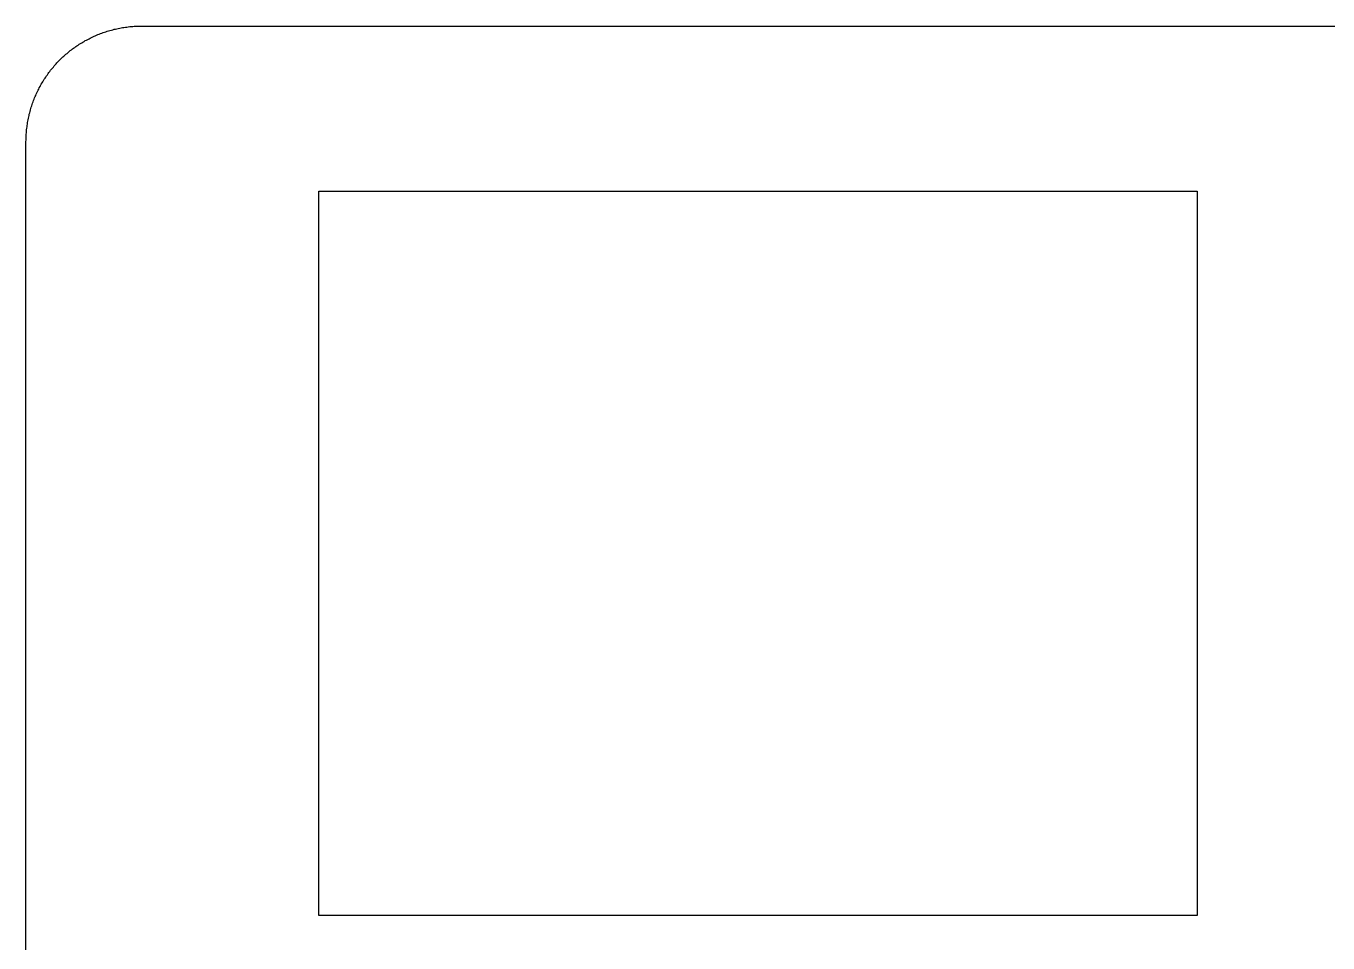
# Model space of a CAD drawing. Header units: millimetres. Extents: x 64 to 402, y 90 to 328.
# Drawn here: x 64.1 to 233.1, y 208.7 to 327.7 of the extents above; entities that cross this region are included whole.
import ezdxf

# ---------------------------------------------------------------- set-up
doc = ezdxf.new("R2010")
doc.units = ezdxf.units.MM
doc.layers.get('0').update_dxf_attribs({"linetype": 'CONTINUOUS', "true_color": 0x000000})

msp = doc.modelspace()

# ---------------------------------------------------------------- linework, layer by layer
at = {"color": 7, "linetype": 'CONTINUOUS', "true_color": 0x000000}
for points in [[(64.12, 312.74), (64.13, 312.94), (64.13, 313.13), (64.14, 313.32), (64.14, 313.52), (64.16, 313.71), (64.17, 313.9), (64.18, 314.09), (64.2, 314.28), (64.22, 314.47), (64.25, 314.66), (64.27, 314.84), (64.3, 315.03), (64.33, 315.22), (64.36, 315.4), (64.39, 315.58), (64.43, 315.77), (64.47, 315.95), (64.51, 316.13), (64.55, 316.31), (64.6, 316.49), (64.64, 316.67), (64.69, 316.85), (64.75, 317.03), (64.8, 317.21), (64.86, 317.38), (64.91, 317.56), (64.97, 317.73), (65.04, 317.9), (65.1, 318.07), (65.17, 318.25), (65.23, 318.41), (65.3, 318.58), (65.38, 318.75), (65.45, 318.92), (65.53, 319.08), (65.6, 319.25), (65.68, 319.41), (65.77, 319.57), (65.85, 319.73), (65.94, 319.89), (66.02, 320.05), (66.11, 320.21), (66.2, 320.37), (66.3, 320.52), (66.39, 320.68), (66.49, 320.83), (66.59, 320.98), (66.69, 321.13), (66.79, 321.28), (66.89, 321.43), (67, 321.57), (67.1, 321.72), (67.21, 321.86), (67.32, 322.01), (67.44, 322.15), (67.55, 322.29), (67.67, 322.42), (67.78, 322.56), (67.9, 322.7), (68.02, 322.83), (68.14, 322.96), (68.27, 323.09), (68.39, 323.22), (68.52, 323.35), (68.65, 323.48), (68.78, 323.6), (68.91, 323.73), (69.04, 323.85), (69.17, 323.97), (69.31, 324.09), (69.45, 324.2), (69.58, 324.32), (69.72, 324.43), (69.86, 324.55), (70.01, 324.66), (70.15, 324.77), (70.3, 324.87), (70.44, 324.98), (70.59, 325.08), (70.74, 325.18), (70.89, 325.28), (71.04, 325.38), (71.19, 325.48), (71.35, 325.57), (71.5, 325.67), (71.66, 325.76), (71.82, 325.85), (71.98, 325.93), (72.14, 326.02), (72.3, 326.1), (72.46, 326.19), (72.62, 326.27), (72.79, 326.34), (72.95, 326.42), (73.12, 326.49), (73.29, 326.57), (73.46, 326.64), (73.62, 326.7), (73.8, 326.77), (73.97, 326.83), (74.14, 326.9), (74.31, 326.96), (74.49, 327.01), (74.66, 327.07), (74.84, 327.12), (75.02, 327.18), (75.2, 327.23), (75.38, 327.27), (75.56, 327.32), (75.74, 327.36), (75.92, 327.4), (76.1, 327.44), (76.29, 327.48), (76.47, 327.51), (76.65, 327.54), (76.84, 327.57), (77.03, 327.6), (77.21, 327.62), (77.4, 327.65), (77.59, 327.67), (77.78, 327.69), (77.97, 327.7), (78.16, 327.71), (78.35, 327.73), (78.55, 327.73), (78.74, 327.74), (78.93, 327.74), (79.12, 327.74), (387.12, 327.74)], [(64.12, 104.74), (64.12, 312.74), (64.12, 312.74)], [(102.13, 306.32), (216.13, 306.32), (216.13, 212.32), (102.13, 212.32), (102.13, 306.32), (102.13, 306.32)]]:
    msp.add_lwpolyline(points, dxfattribs=at)

doc.saveas('drawing.dxf')
